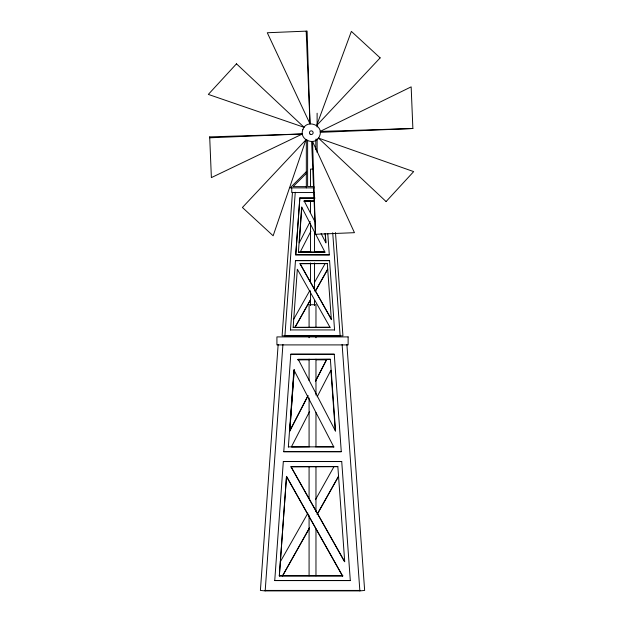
<?xml version="1.0" encoding="UTF-8"?>
<svg xmlns="http://www.w3.org/2000/svg" width="622" height="622" viewBox="0 0 622 622"><rect width="100%" height="100%" fill="white"/><g stroke="black" fill="none" stroke-linecap="round" stroke-linejoin="round"><path stroke-width="0.93" d="M278.158 344.456L260.4 590.441L265.174 590.9L359.874 590.9L364.647 590.441L346.889 344.456M292.472 192.276L282.108 335.833L342.94 335.833L335.483 232.566M282.932 344.44L265.174 590.9L265.174 590.426L359.874 590.426L359.874 590.9L342.116 344.44M295.256 192.268L284.892 336.098L340.156 336.098L332.716 232.737M295.745 254.717L329.302 254.857L295.745 254.857L299.843 197.975L314.872 197.975M295.745 254.857L299.843 197.975M290.474 330.064L295.481 260.61L329.567 260.61L334.574 330.064M283.772 451.689L290.793 354.221L334.255 354.221L341.276 451.689L283.772 451.689L341.276 451.689M274.745 580.567L283.321 461.547L341.727 461.547L350.303 580.567L274.745 580.567L350.303 580.567M298.42 252.174L301.662 207.126L324.979 252.174L298.42 252.174L324.979 252.174M293.149 327.39L297.339 269.225L330.057 327.39L293.149 327.39L330.057 327.25M310.215 221.486L299.252 242.837L301.833 207.056M288.351 447.094L293.903 369.896L333.866 447.094M279.325 575.98L286.501 476.312L342.567 575.98L286.501 476.553L279.325 575.98L342.854 575.98M307.976 395.895L289.782 431.093L294.159 370.191M289.782 431.093L294.229 369.46M310.852 231.306L300.232 251.996L310.914 251.856M289.782 430.852L307.976 395.654M315.517 381.061L326.612 359.602L315.517 381.294M309.632 446.783L291.461 446.783L309.632 411.406M317.158 396.828L330.896 370.261L335.219 430.37M309.865 290.49L293.74 319.094M314.615 282.217L325.049 263.705M310.642 299.501L294.991 327.39L310.642 299.641M315.385 291.088L327.716 269.225L315.385 291.228M307.874 513.166L280.328 561.767M315.471 499.691L333.991 466.609M309.569 527.713L282.481 575.98L309.569 527.946M317.173 514.231L338.555 476.312L317.173 514.464M386.075 201.575L413.669 171.602L318.425 138.053L386.091 201.559M380.135 57.877L316.637 125.543L351.376 31.395L380.166 57.9M306.327 171.688L290.14 187.875L314.265 187.875M306.327 173.414L293.118 186.623L306.327 186.623M209.692 136.894L302.447 133.963L211.379 177.62L209.692 136.871M320.159 132.346L412.876 128.513L411.158 86.862L320.12 131.421L412.876 128.505M209.731 137.796L302.447 133.963M315.463 234.284L354.462 232.675L312.555 141.528L315.502 234.284L311.63 141.567M313.045 169.098L310.518 169.098L310.518 186.514M314.001 186.577L307.618 186.577L307.618 140.129M313.978 192.548L291.749 192.548L291.749 187.875M299.843 198.115L314.872 198.115M304.166 201.069L314.491 200.937M304.104 201.116L314.491 201.069M304.104 201.256L310.572 201.256M314.802 251.856L324.513 251.856M327.304 263.565L299.998 263.565L331.316 319.234L299.998 263.705L327.304 263.565L331.339 319.654M290.474 329.932L334.574 329.932M330.375 359.283L298.202 359.283L335.577 431.264L330.375 359.283L297.806 359.602M297.806 359.835L309.328 359.835M316.046 359.835L326.612 359.835M309.632 446.549L291.461 446.783M315.37 446.549L333.532 446.549M315.37 446.783L333.532 446.783M288.351 446.86L333.866 446.86M291.057 466.609L337.847 466.609L344.72 561.767L291.057 466.842L344.246 561.161M291.018 466.842L337.847 466.609M279.325 575.739L342.854 575.739M304.166 200.937L314.849 221.51M321.076 233.507L325.975 242.938L325.283 233.39M310.013 123.856L267.297 32.748L307.105 31.1L310.013 123.856L306.18 31.139M327.778 233.561L329.302 254.857M325.135 233.468L325.757 242.316M341.727 461.547L283.321 461.547M334.255 354.221L290.793 354.221M329.567 260.61L295.481 260.61M317.119 113.22L317.119 126.981M317.119 138.753L317.119 152.545M315.968 327.079L315.968 304.733L309.08 304.733L309.08 327.079M315.968 335.826L315.968 337.769M315.968 359.143L315.968 395.094M315.968 412.58L315.968 446.588M315.968 466.99L315.968 511.688M315.968 529.174L315.968 575.817M315.82 139.165L315.82 149.809M314.538 232.962L314.538 252.314M314.538 262.958L314.538 291.018M314.538 300.698L314.538 305.534M310.518 201.03L310.518 212.638M310.518 223.282L310.518 252.314M310.518 262.958L310.518 281.346M310.518 291.018L310.518 305.534M309.08 335.826L309.08 337.769M309.08 359.143L309.08 380.516M309.08 398.01L309.08 446.588M309.08 466.99L309.08 498.082M309.08 515.576L309.08 575.817M306.327 139.95L306.327 187.875M302.867 129.609C298.498 140.269 316.147 146.738 319.7 135.775C324.07 125.123 306.421 118.654 302.867 129.609M305.931 139.841L273.144 235.785L242.409 207.484L305.931 139.841M236.492 63.809L208.331 94.404L304.142 127.339L236.484 63.817M348.126 336.906L276.922 336.906L276.922 344.907L348.126 344.907L348.126 336.906M310.098 134.119A1.858 1.858 0 0 0 313.115 133.007A1.858 1.858 0 0 0 310.642 130.954A1.858 1.858 0 0 0 310.098 134.119"/></g></svg>
